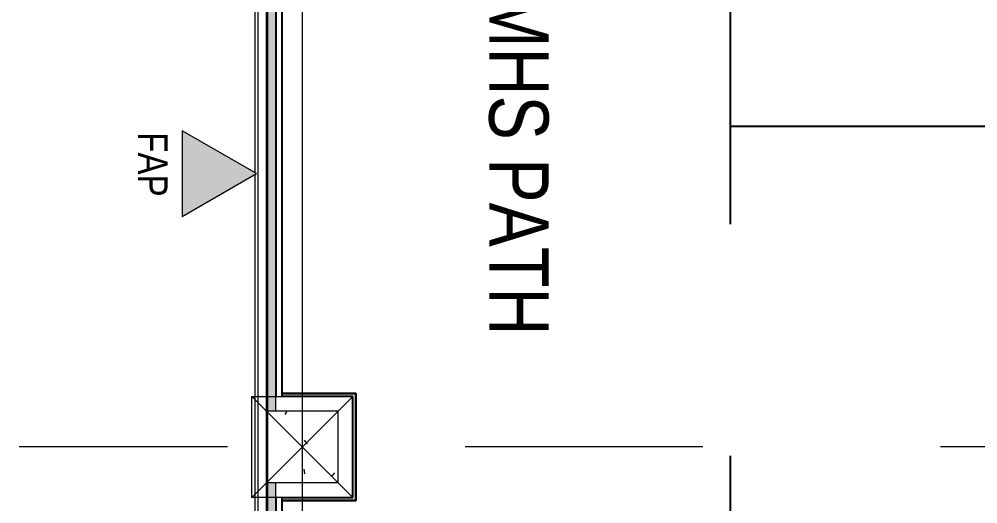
# Model space of a CAD drawing. Extents: x -14231 to 516634, y -267190 to 70805.
# Drawn here: x 402744 to 418883, y -87050 to -78894 of the extents above; entities that cross this region are included whole.
import ezdxf

# ---------------------------------------------------------------- set-up
doc = ezdxf.new("R2010")
doc.units = 0
doc.header["$LTSCALE"] = 8
doc.linetypes.add('IDA - Grid Line', pattern=[3500, 2000, -500, 500, -500])
doc.linetypes.add('IDA - Hidden 065', pattern=[537.5, 375, -162.5])
doc.layers.get('0').update_dxf_attribs({"color": 1, "linetype": 'CONTINUOUS'})
for name, color, linetype in [('0-1.7M Column', 254, 'CONTINUOUS'), ('0-T100单抗岩棉库板H10000', 21, 'CONTINUOUS'), ('0-T50单抗铝蜂巢库板H5000', 3, 'CONTINUOUS'), ('Ceiling FL+5000', 150, 'CONTINUOUS'), ('CTCI', 4, 'CONTINUOUS')]:
    doc.layers.add(name, color=color, linetype=linetype)
for name, color, linetype, lineweight in [('A-_--------_A', 7, 'CONTINUOUS', 9), ('A-_ANOTGRID_E', 7, 'CONTINUOUS', 9), ('A-_WALL----_E', 7, 'CONTINUOUS', 9), ('A-_WALL----_H', 7, 'CONTINUOUS', 9), ('A-COLN----_E', 7, 'CONTINUOUS', 9), ('A-COLN----_E1', 7, 'CONTINUOUS', 9)]:
    doc.layers.add(name, color=color, linetype=linetype, lineweight=lineweight)
doc.styles.add('Arial', font='arial.ttf', dxfattribs={"width": 0.8, "height": 0.25})
doc.styles.add('Site Area', font='arial.ttf', dxfattribs={"width": 0.8})

# ---------------------------------------------------------------- blocks, each defined once
blk = doc.blocks.new('IDA - Rectangle Column - 1200W X 1200D-V95-PH1 LEVEL 3 - PROBE')
at = {"layer": 'A-COLN----_E1'}
h = blk.add_hatch(dxfattribs=at)
h.set_pattern_fill('FP_91', color=256, style=0, pattern_type=2)
h.set_pattern_definition([(50, (-892257.2, -338156.1), (1821.8403, -159.3907), [190.5, -2095.5]), (355, (-892257.2, -338156.1), (-352.428, 1910.5674), [152.4, -1676.4]), (100.451, (-892105.4, -338169.4), (1469.4262, 1751.166), [161.9, -1780.901]), (46.184, (-892257.2, -337648.1), (2710.791, -420.428), [285.75, -3143.25]), (96.636, (-892031.3, -337683.2), (2374.0256, 2474.276), [242.85, -2671.351]), (351.184, (-892257.2, -337648), (2374.05, 2474.2525), [228.6, -2514.6]), (21, (-892003.2, -337775.1), (1516.1442, -1022.6516), [190.5, -2095.5]), (326, (-892003.2, -337775.1), (618.021, 1841.8805), [152.4, -1676.4]), (71.451, (-891876.8, -337860.3), (2134.1713, 819.2124), [161.9, -1780.901]), (37.5, (-892257.2, -338156.1), (30.88603, 845.5504), [83.82, -1572.26, 83.82, -3300.73]), (37.5, (-892257.2, -338156.1), (30.88603, 845.5504), [-1739.9, -1617.98, 83.82, -1598.93]), (7.5, (-892257.2, -338156.1), (668.1966, 1001.80575), [83.82, -886.46, 83.82, -1534.16, -641.35]), (7.5, (-892257.2, -338156.1), (668.1966, 1001.80575), [-2588.26, 83.82, -557.53]), (327.5, (-892823.6, -338156.1), (1355.90933, -57.2896), [83.82, -551.18, 83.82, -4526.28]), (327.5, (-892823.6, -338156.1), (1355.90933, -57.2896), [-718.82, -1897.38, 83.82, -2545.08]), (317.5, (-893077.6, -338156.1), (1481.2932, 254.2664), [83.82, -741.68, 83.82, -3098.8]), (317.5, (-893077.6, -338156.1), (1481.2932, 254.2664), [-909.32, -1231.9, 83.82, -1783.08])])
h.paths.add_polyline_path([(600, -600), (600, 600), (-600, 600), (-600, -600)])
at = {"layer": 'A-COLN----_E'}
for p, q in [((600, 600), (-600, 600)), ((-600, 600), (-600, -600)), ((600, -600), (600, 600)), ((-600, -600), (600, -600))]:
    blk.add_line(p, q, dxfattribs=at)
blk = doc.blocks.new('A$C3c950bc4')
at = {"layer": 'A-COLN----_E1', "color": 8, "lineweight": 9}
for p, q in [((26050, 850), (24350, -850)), ((24350, 850), (26050, -850))]:
    blk.add_line(p, q, dxfattribs=at)
blk.add_lwpolyline([(24350, 850), (26050, 850), (26050, -850), (24350, -850)], close=True, dxfattribs=at)

msp = doc.modelspace()

# ---------------------------------------------------------------- hatches: boundary and pattern name
at = {"layer": 'A-_--------_A', "lineweight": 5, "true_color": 0xff0000}
msp.add_hatch(color=1, dxfattribs=at).paths.add_polyline_path([(405488, -82215.4), (406738, -81493.7), (405488, -80772)])
at = {"layer": 'A-_WALL----_H', "true_color": 0x808080}
h = msp.add_hatch(dxfattribs=at)
h.set_pattern_fill('FP_1', color=8, angle=-90, style=0, pattern_type=2)
h.set_pattern_definition([(270, (69356.9, 806163.47), (508, -2032), [83.82, -1440.18, 83.82, -1440.18, -8128]), (270, (69356.9, 806163.47), (508, -2032), [-3048, 83.82, -2964.18, 83.82, -1440.18, -3556]), (270, (69356.9, 806163.47), (508, -2032), [-7620, 83.82, -932.18, 83.82, -2456.18]), (30, (69610.9, 805401.47), (1505.76362, 1455.9409), [83.82, -1440.18, 83.82, -1440.18, -8128]), (30, (69610.9, 805401.47), (1505.76362, 1455.9409), [-3048, 83.82, -2964.18, 83.82, -1440.18, -3556]), (30, (69610.9, 805401.47), (1505.76362, 1455.9409), [-7620, 83.82, -932.18, 83.82, -2456.18]), (150, (70626.9, 805147.47), (-2013.76362, 576.0591), [83.82, -1440.18, 83.82, -1440.18, -8128]), (150, (70626.9, 805147.47), (-2013.76362, 576.0591), [-3048, 83.82, -2964.18, 83.82, -1440.18, -3556]), (150, (70626.9, 805147.47), (-2013.76362, 576.0591), [-7620, 83.82, -932.18, 83.82, -2456.18])])
h.paths.add_polyline_path([(406913, -129293.5), (407063, -129293.5), (407063, -124493.7), (406913, -124493.7)])
h.paths.add_polyline_path([(406913, -123293.7), (407063, -123293.7), (407063, -111893.7), (406913, -111893.7), (406913, -112478.2)])
h.paths.add_polyline_path([(406913, -110693.7), (407063, -110693.7), (407063, -99293.7), (406913, -99293.7)])
h.paths.add_polyline_path([(406913, -98093.7), (407063, -98093.7), (407063, -86693.7), (406913, -86693.7), (406913, -94441.7)])
h.paths.add_polyline_path([(406913, -85493.7), (407063, -85493.7), (407063, -74093.7), (406913, -74093.7), (406913, -76405.1)])
h.paths.add_polyline_path([(406913, -72893.7), (407063, -72893.7), (407063, -61493.7), (406913, -61493.7)])

# ---------------------------------------------------------------- linework, layer by layer
at = {"linetype": 'IDA - Hidden 065', "ltscale": 3}
for points in [[(414713, -60443.7), (414713, -129293.5), (413763, -129293.5)], [(414713, -80693.7), (481513, -80693.7), (481513, -72893.7)]]:
    msp.add_lwpolyline(points, dxfattribs=at)
at = {"layer": '0-T100单抗岩棉库板H10000', "lineweight": -3}
for p, q in [((407063, -74343.7), (407063, -85243.7)), ((407163, -74343.7), (407163, -85243.7)), ((407063, -86943.7), (407063, -90493.7)), ((407163, -86943.7), (407163, -90493.7))]:
    msp.add_line(p, q, dxfattribs=at)
at = {"layer": '0-T50单抗铝蜂巢库板H5000', "lineweight": -3}
for p, q in [((408413, -85193.7), (407163, -85193.7)), ((408413, -86993.7), (408413, -85193.7)), ((408363, -85243.7), (407163, -85243.7)), ((408363, -86943.7), (408363, -85243.7)), ((407163, -86943.7), (408363, -86943.7)), ((407163, -86993.7), (408413, -86993.7))]:
    msp.add_line(p, q, dxfattribs=at)
at = {"layer": 'A-_--------_A', "color": 1, "true_color": 0xff0000}
for p, q in [((405488, -80772), (405488, -82215.4)), ((406738, -81493.7), (405488, -80772)), ((406738, -81493.7), (405488, -80772)), ((405488, -80772), (405488, -82215.4)), ((405488, -82215.4), (406738, -81493.7)), ((405488, -82215.4), (406738, -81493.7))]:
    msp.add_line(p, q, dxfattribs=at)
at = {"layer": 'A-_ANOTGRID_E', "color": 8, "linetype": 'IDA - Grid Line', "true_color": 0x808080}
for p, q in [((407513, -149857.8), (407513, -50848.6)), ((490253.6, -86093.7), (402743.7, -86093.7))]:
    msp.add_line(p, q, dxfattribs=at)
at = {"layer": 'A-_WALL----_E'}
for p, q in [((406913, -85493.7), (406913, -74093.7)), ((406913, -74093.7), (406913, -85493.7)), ((407063, -85493.7), (407063, -74093.7)), ((406713, -74293.7), (406713, -81479.3)), ((406763, -74243.7), (406763, -111593.7)), ((406713, -81508.1), (406713, -101179.3)), ((406913, -98093.7), (406913, -86693.7)), ((406913, -86693.7), (406913, -98093.7)), ((407063, -98093.7), (407063, -86693.7))]:
    msp.add_line(p, q, dxfattribs=at)
at = {"layer": 'Ceiling FL+5000', "lineweight": -3}
msp.add_lwpolyline([(407163, -74393.7), (407163, -85193.7), (408413, -85193.7), (408413, -86993.7), (407163, -86993.7), (407163, -90493.7), (414713, -90493.7), (414713, -126993.7), (479313, -126993.7)], dxfattribs=at)
at = {"layer": 'CTCI', "color": 2, "lineweight": 35}
msp.add_lwpolyline([(482563, -63793.7), (474913, -63793.7), (474913, -70393.7), (450013, -70393.7), (450013, -74093.7), (427613, -74093.7), (427613, -68393.7), (406913, -68393.7), (406913, -90493.7), (414713, -90493.7), (414713, -126993.7), (419513, -126993.7), (419513, -126993.7), (479313, -126993.7), (479313, -127693.7), (482563, -127693.7), (482563, -63793.7)], dxfattribs=at)

# ---------------------------------------------------------------- block references
at = {"layer": '0-1.7M Column', "color": 30, "lineweight": 35, "true_color": 0xf26722, "rotation": 270}
msp.add_blockref('A$C3c950bc4', (407513, -60893.7), dxfattribs=at)
at = {"layer": 'A-COLN----_E1', "lineweight": 9, "rotation": 270}
msp.add_blockref('IDA - Rectangle Column - 1200W X 1200D-V95-PH1 LEVEL 3 - PROBE', (407513, -86093.7), dxfattribs=at)

# ---------------------------------------------------------------- texts
at = {"color": 3, "lineweight": 53, "insert": (411656.3, -77695.6), "char_height": 1000, "width": 7027.147, "attachment_point": 1, "rotation": 270, "style": 'Site Area'}
msp.add_mtext('AMHS PATH', dxfattribs=at)
at = {"layer": 'A-_--------_A', "color": 1, "true_color": 0xff0000, "insert": (405242.6, -80794.8), "char_height": 500, "width": 1683.544, "attachment_point": 1, "rotation": 270, "style": 'Arial'}
msp.add_mtext('FAP', dxfattribs=at)

doc.saveas('drawing.dxf')
